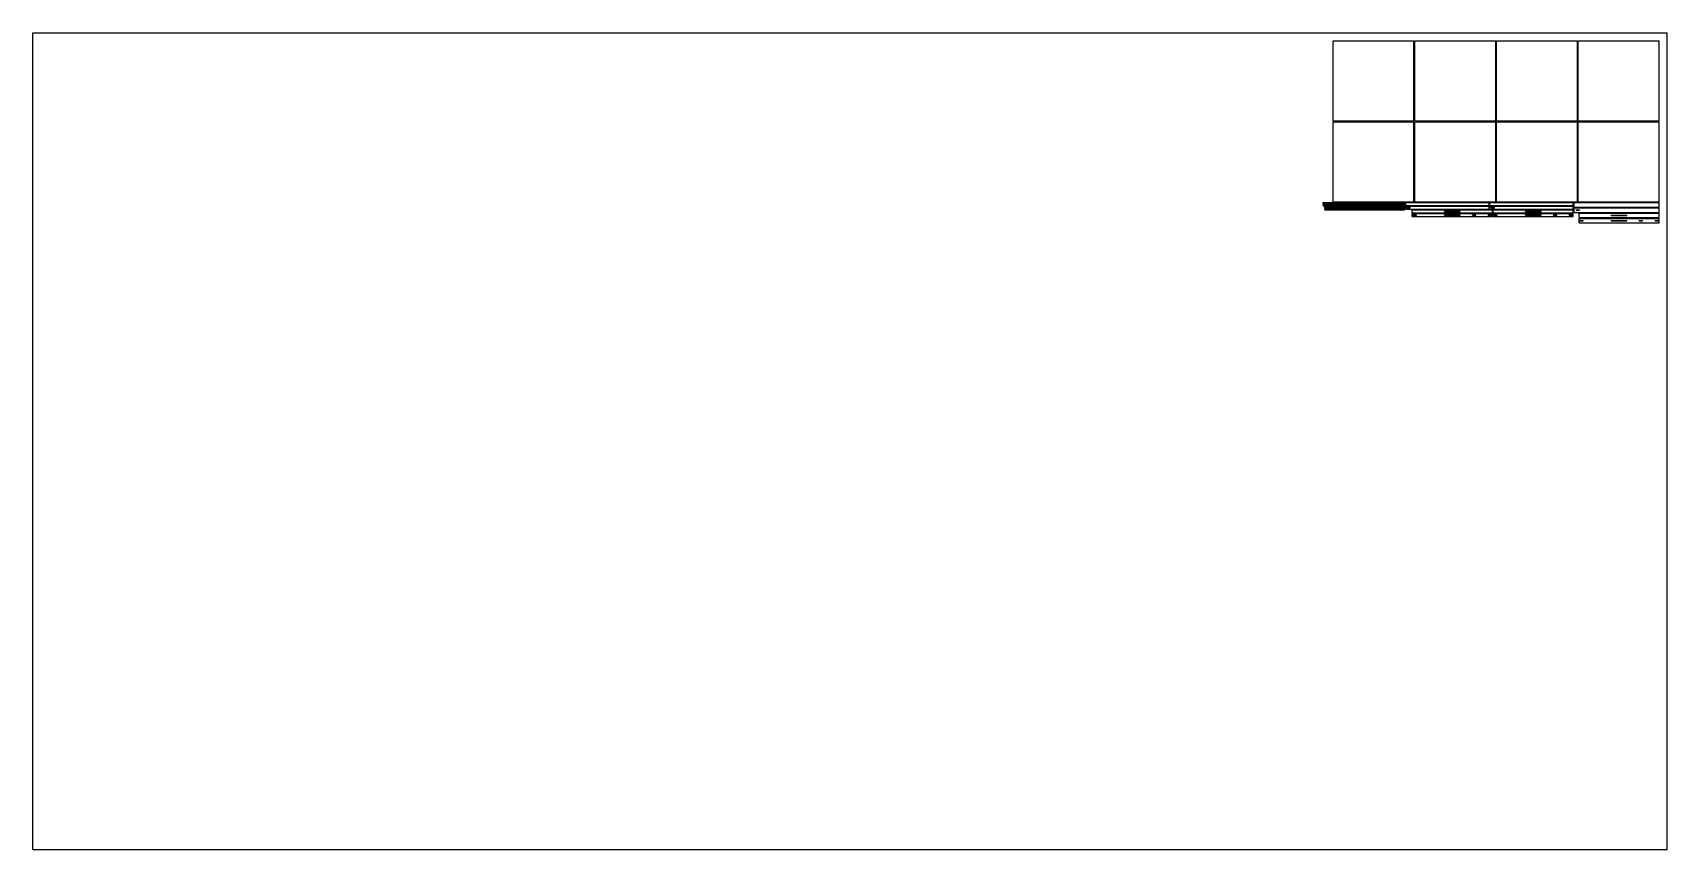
# Model space of a CAD drawing. Header units: millimetres. Extents: x 0 to 2000, y 0 to 1000.
import ezdxf

# ---------------------------------------------------------------- set-up
doc = ezdxf.new("R2010")
doc.units = ezdxf.units.MM
doc.layers.add('View', color=7, linetype='CONTINUOUS')

msp = doc.modelspace()

# ---------------------------------------------------------------- linework, layer by layer
at = {"layer": 'View'}
for p, q in [((0, 0), (0, 1000)), ((0, 1000), (2000, 1000)), ((2000, 0), (2000, 1000)), ((1591, 892), (1591, 990)), ((1591, 990), (1690, 990)), ((1690, 892), (1690, 990)), ((1691, 892), (1691, 990)), ((1691, 990), (1790, 990)), ((1790, 892), (1790, 990)), ((1791, 892), (1791, 990)), ((1791, 990), (1890, 990)), ((1890, 892), (1890, 990)), ((1891, 892), (1891, 990)), ((1891, 990), (1990, 990)), ((1990, 892), (1990, 990)), ((1591, 892), (1690, 892)), ((1591, 793), (1591, 891)), ((1591, 891), (1690, 891)), ((1690, 793), (1690, 891)), ((1691, 892), (1790, 892)), ((1691, 793), (1691, 891)), ((1691, 891), (1790, 891)), ((1790, 793), (1790, 891)), ((1791, 892), (1890, 892)), ((1791, 793), (1791, 891)), ((1791, 891), (1890, 891)), ((1890, 793), (1890, 891)), ((1891, 892), (1990, 892)), ((1891, 793), (1891, 891)), ((1891, 891), (1990, 891)), ((1990, 793), (1990, 891)), ((1591, 793), (1690, 793)), ((1680, 788.5), (1680, 792)), ((1680, 792), (1782, 792)), ((1680, 788.5), (1782, 788.5)), ((1680, 784), (1680, 787.5)), ((1680, 787.5), (1782, 787.5)), ((1680, 784), (1782, 784)), ((1681.5, 785.5), (1681.5, 786)), ((1681.5, 786), (1685.5, 786)), ((1681.5, 785.5), (1685.5, 785.5)), ((1685.5, 785.5), (1685.5, 786)), ((1688, 779.5), (1688, 783)), ((1688, 783), (1786, 783)), ((1691, 793), (1790, 793)), ((1727.5, 781), (1727.5, 781.5)), ((1727.5, 781.5), (1746.5, 781.5)), ((1727.5, 781), (1746.5, 781)), ((1746.5, 781), (1746.5, 781.5)), ((1782, 788.5), (1782, 792)), ((1782, 784), (1782, 787.5)), ((1783, 788.5), (1783, 792)), ((1783, 792), (1885, 792)), ((1783, 788.5), (1885, 788.5)), ((1783, 784), (1783, 787.5)), ((1783, 787.5), (1885, 787.5)), ((1783, 784), (1885, 784)), ((1784.5, 785.5), (1784.5, 786)), ((1784.5, 786), (1788.5, 786)), ((1784.5, 785.5), (1788.5, 785.5)), ((1786, 779.5), (1786, 783)), ((1787, 779.5), (1787, 783)), ((1787, 783), (1885, 783)), ((1788.5, 785.5), (1788.5, 786)), ((1791, 793), (1890, 793)), ((1826.5, 781), (1826.5, 781.5)), ((1826.5, 781.5), (1845.5, 781.5)), ((1826.5, 781), (1845.5, 781)), ((1845.5, 781), (1845.5, 781.5)), ((1885, 788.5), (1885, 792)), ((1885, 784), (1885, 787.5)), ((1885, 779.5), (1885, 783)), ((1886, 786.5), (1886, 792)), ((1886, 792), (1990, 792)), ((1886, 786.5), (1990, 786.5)), ((1886, 780), (1886, 785.5)), ((1886, 785.5), (1990, 785.5)), ((1886, 780), (1990, 780)), ((1888.5, 782.5), (1888.5, 783)), ((1888.5, 783), (1892.5, 783)), ((1888.5, 782.5), (1892.5, 782.5)), ((1891, 793), (1990, 793)), ((1892.5, 782.5), (1892.5, 783)), ((1990, 786.5), (1990, 792)), ((1990, 780), (1990, 785.5)), ((1688, 779.5), (1786, 779.5)), ((1688, 777), (1688, 778.5)), ((1688, 778.5), (1786, 778.5)), ((1688, 777), (1693, 777)), ((1688, 775), (1688, 776.5)), ((1688, 776.5), (1693, 776.5)), ((1688, 775), (1786, 775)), ((1693, 776.5), (1693, 777)), ((1727.5, 776.5), (1727.5, 777)), ((1727.5, 777), (1746.5, 777)), ((1727.5, 776.5), (1746.5, 776.5)), ((1746.5, 776.5), (1746.5, 777)), ((1761.75, 776.5), (1761.75, 777)), ((1761.75, 777), (1765.75, 777)), ((1761.75, 776.5), (1765.75, 776.5)), ((1765.75, 776.5), (1765.75, 777)), ((1781, 776.5), (1781, 777)), ((1781, 777), (1786, 777)), ((1781, 776.5), (1786, 776.5)), ((1786, 777), (1786, 778.5)), ((1786, 775), (1786, 776.5)), ((1787, 779.5), (1885, 779.5)), ((1787, 777), (1787, 778.5)), ((1787, 778.5), (1885, 778.5)), ((1787, 777), (1792, 777)), ((1787, 775), (1787, 776.5)), ((1787, 776.5), (1792, 776.5)), ((1787, 775), (1885, 775)), ((1792, 776.5), (1792, 777)), ((1826.5, 776.5), (1826.5, 777)), ((1826.5, 777), (1845.5, 777)), ((1826.5, 776.5), (1845.5, 776.5)), ((1845.5, 776.5), (1845.5, 777)), ((1860.75, 776.5), (1860.75, 777)), ((1860.75, 777), (1864.75, 777)), ((1860.75, 776.5), (1864.75, 776.5)), ((1864.75, 776.5), (1864.75, 777)), ((1880, 776.5), (1880, 777)), ((1880, 777), (1885, 777)), ((1880, 776.5), (1885, 776.5)), ((1885, 777), (1885, 778.5)), ((1885, 775), (1885, 776.5)), ((1892, 773.5), (1892, 779)), ((1892, 779), (1990, 779)), ((1892, 773.5), (1990, 773.5)), ((1892, 770), (1892, 772.5)), ((1892, 772.5), (1990, 772.5)), ((1892, 770), (1897, 770)), ((1892, 767), (1892, 769.5)), ((1892, 769.5), (1897, 769.5)), ((1892, 767), (1990, 767)), ((1897, 769.5), (1897, 770)), ((1931.5, 776), (1931.5, 776.5)), ((1931.5, 776.5), (1950.5, 776.5)), ((1931.5, 776), (1950.5, 776)), ((1931.5, 769.5), (1931.5, 770)), ((1931.5, 770), (1950.5, 770)), ((1931.5, 769.5), (1950.5, 769.5)), ((1950.5, 776), (1950.5, 776.5)), ((1950.5, 769.5), (1950.5, 770)), ((1965.75, 769.5), (1965.75, 770)), ((1965.75, 770), (1969.75, 770)), ((1965.75, 769.5), (1969.75, 769.5)), ((1969.75, 769.5), (1969.75, 770)), ((1985, 769.5), (1985, 770)), ((1985, 770), (1990, 770)), ((1985, 769.5), (1990, 769.5)), ((1990, 773.5), (1990, 779)), ((1990, 770), (1990, 772.5)), ((1990, 767), (1990, 769.5)), ((0, 0), (2000, 0))]:
    msp.add_line(p, q, dxfattribs=at)
for points in [[(1579, 790.5), (1579, 792)], [(1579, 792), (1679, 792)], [(1579, 790.5), (1679, 790.5)], [(1579, 788), (1579, 789.5)], [(1579, 789.5), (1679, 789.5)], [(1579, 788), (1679, 788)], [(1579.5, 788.5), (1579.5, 789)], [(1579.5, 789), (1583.5, 789)], [(1579.5, 788.5), (1583.5, 788.5)], [(1581, 785.5), (1581, 787)], [(1581, 787), (1679, 787)], [(1581, 785.5), (1679, 785.5)], [(1581, 784), (1581, 784.5)], [(1581, 784.5), (1679, 784.5)], [(1581, 784), (1586, 784)], [(1581, 783), (1581, 783.5)], [(1581, 783.5), (1586, 783.5)], [(1581, 783), (1679, 783)], [(1583.5, 788.5), (1583.5, 789)], [(1586, 783.5), (1586, 784)], [(1620.5, 786), (1620.5, 786.5)], [(1620.5, 786.5), (1639.5, 786.5)], [(1620.5, 786), (1639.5, 786)], [(1620.5, 783.5), (1620.5, 784)], [(1620.5, 784), (1639.5, 784)], [(1620.5, 783.5), (1639.5, 783.5)], [(1639.5, 786), (1639.5, 786.5)], [(1639.5, 783.5), (1639.5, 784)], [(1654.75, 783.5), (1654.75, 784)], [(1654.75, 784), (1658.75, 784)], [(1654.75, 783.5), (1658.75, 783.5)], [(1658.75, 783.5), (1658.75, 784)], [(1674, 783.5), (1674, 784)], [(1674, 784), (1679, 784)], [(1674, 783.5), (1679, 783.5)], [(1679, 790.5), (1679, 792)], [(1679, 788), (1679, 789.5)], [(1679, 785.5), (1679, 787)], [(1679, 784), (1679, 784.5)], [(1679, 783), (1679, 783.5)]]:
    msp.add_open_spline(points, degree=1, dxfattribs=at)

doc.saveas('drawing.dxf')
